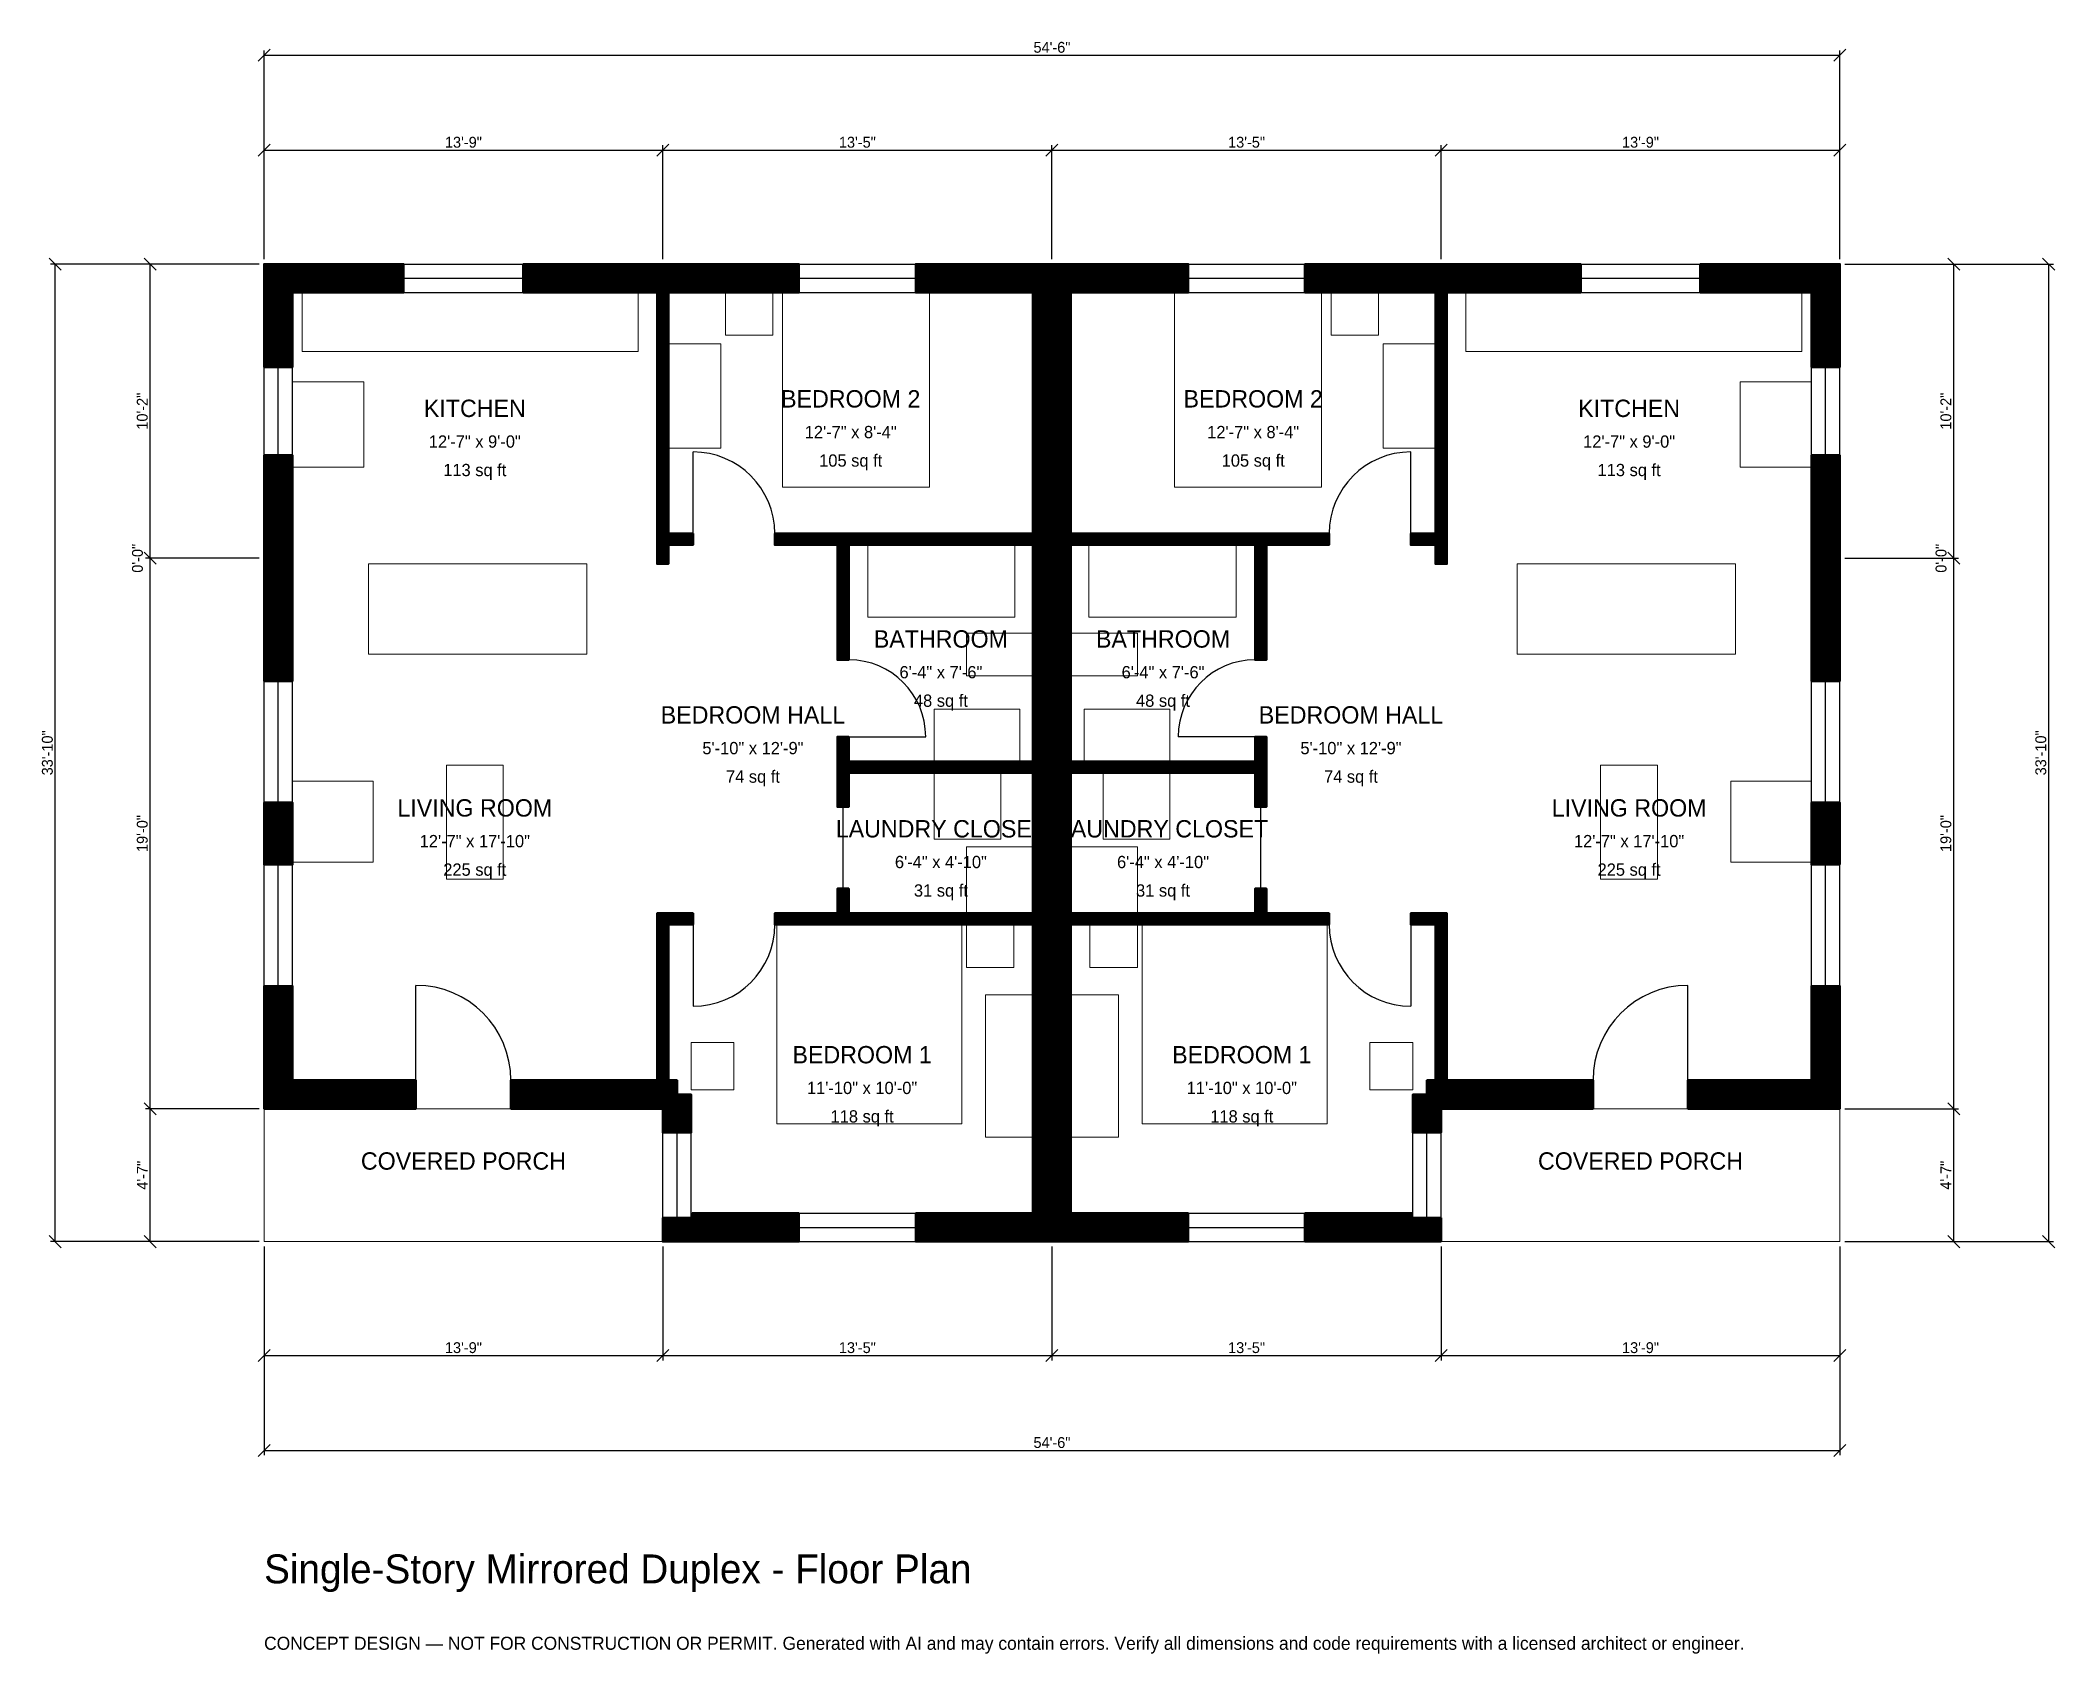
# Model space of a CAD drawing. Header units: inches. Extents: x -93 to 743, y -171 to 498.
import ezdxf
from ezdxf.enums import TextEntityAlignment as Align

# ---------------------------------------------------------------- set-up
doc = ezdxf.new("R2010")
doc.units = ezdxf.units.IN
doc.header["$MEASUREMENT"] = 0
doc.linetypes.add('DASHED', pattern=[0.6, 0.5, -0.1])
for name, color, linetype, lineweight in [('A-ANNO-DIMS', 1, 'Continuous', 13), ('A-ANNO-TEXT', 7, 'Continuous', 18), ('A-AREA-IDEN', 7, 'Continuous', 18), ('A-DOOR', 2, 'Continuous', 25), ('A-FLOR-FIXT', 9, 'Continuous', 13), ('A-FURN', 9, 'Continuous', 13), ('A-GLAZ', 4, 'Continuous', 25), ('A-SITE-PAVE', 8, 'Continuous', 13), ('A-WALL', 7, 'Continuous', 50), ('A-WALL-PATT', 8, 'Continuous', 13)]:
    doc.layers.add(name, color=color, linetype=linetype, lineweight=lineweight)
doc.dimstyles.new('PLAN', dxfattribs={"dimtxt": 4.5, "dimasz": 3, "dimexe": 2, "dimexo": 2, "dimgap": 1, "dimtad": 1, "dimdec": 0, "dimlunit": 4, "dimtsz": 2.5, "dimcen": 2.5, "dimclrd": 1, "dimclre": 1, "dimazin": 3, "dimtfac": 1, "dimtmove": 0, "dimatfit": 3})

msp = doc.modelspace()

# ---------------------------------------------------------------- hatches: boundary and pattern name
at = {"layer": 'A-WALL-PATT'}
h = msp.add_hatch(dxfattribs=at)
h.set_pattern_fill('ANSI31', color=8, scale=0.8)
h.paths.add_polyline_path([(165.3543, 0), (165.3543, 9.8425), (177.5591, 9.8425), (177.5591, 11.811), (221.8504, 11.811), (221.8504, 0), (177.1654, 0), (177.1654, 0), (165.3543, 0), (165.3543, 0), (165.3543, 0)])
h.paths.add_polyline_path([(165.3543, 52.7559), (165.3543, 52.7559), (165.3543, 55.1181), (162.9921, 55.1181), (162.9921, 55.1181), (102.3622, 55.1181), (102.3622, 66.9291), (162.9921, 66.9291), (162.9921, 131.4961), (162.9921, 136.2205), (167.7165, 136.2205), (177.9528, 136.2205), (177.9528, 131.4961), (167.7165, 131.4961), (167.7165, 66.9291), (171.2598, 66.9291), (171.2598, 61.0236), (177.1654, 61.0236), (177.1654, 45.2756), (165.3543, 45.2756), (165.3543, 52.7559)])
h.paths.add_polyline_path([(11.811, 55.1181), (11.811, 55.1181), (0, 55.1181), (0, 55.1181), (0, 55.1181), (0, 66.9291), (0, 66.9291), (0, 106.0367), (11.811, 106.0367), (11.811, 66.9291), (62.9921, 66.9291), (62.9921, 55.1181), (11.811, 55.1181)])
h.paths.add_polyline_path([(0, 182.1522), (11.811, 182.1522), (11.811, 156.4304), (0, 156.4304), (0, 182.1522)])
h.paths.add_polyline_path([(0, 277.5591), (0, 289.3701), (0, 326.1811), (11.811, 326.1811), (11.811, 289.3701), (11.811, 277.5591), (11.811, 232.5459), (0, 232.5459), (0, 277.5591)])
h.paths.add_polyline_path([(0, 393.7008), (0, 393.7008), (0, 405.5118), (0, 405.5118), (0, 405.5118), (11.811, 405.5118), (11.811, 405.5118), (57.874, 405.5118), (57.874, 393.7008), (11.811, 393.7008), (11.811, 362.7953), (0, 362.7953), (0, 393.7008)])
h.paths.add_polyline_path([(159.4488, 405.5118), (162.9921, 405.5118), (162.9921, 405.5118), (167.7165, 405.5118), (167.7165, 405.5118), (171.2598, 405.5118), (221.8504, 405.5118), (221.8504, 393.7008), (171.2598, 393.7008), (167.7165, 393.7008), (167.7165, 293.7008), (177.9528, 293.7008), (177.9528, 288.9764), (167.7165, 288.9764), (167.7165, 281.1024), (162.9921, 281.1024), (162.9921, 288.9764), (162.9921, 293.7008), (162.9921, 393.7008), (159.4488, 393.7008), (107.4803, 393.7008), (107.4803, 405.5118), (159.4488, 405.5118)])
h.paths.add_polyline_path([(318.8976, 405.5118), (318.8976, 405.5118), (334.6457, 405.5118), (334.6457, 405.5118), (383.2677, 405.5118), (383.2677, 393.7008), (334.6457, 393.7008), (334.6457, 295.2756), (334.6457, 293.7008), (411.0236, 293.7008), (415.748, 293.7008), (441.7323, 293.7008), (441.7323, 288.9764), (415.748, 288.9764), (415.748, 241.3386), (411.0236, 241.3386), (411.0236, 288.9764), (334.6457, 288.9764), (334.6457, 287.4016), (334.6457, 200.7874), (334.6457, 199.2126), (411.0236, 199.2126), (411.0236, 209.4488), (415.748, 209.4488), (415.748, 199.2126), (415.748, 194.4882), (415.748, 180.315), (411.0236, 180.315), (411.0236, 194.4882), (334.6457, 194.4882), (334.6457, 192.9134), (334.6457, 137.7953), (334.6457, 136.2205), (411.0236, 136.2205), (411.0236, 146.4567), (415.748, 146.4567), (415.748, 136.2205), (441.7323, 136.2205), (441.7323, 131.4961), (415.748, 131.4961), (411.0236, 131.4961), (334.6457, 131.4961), (334.6457, 129.9213), (334.6457, 11.811), (383.2677, 11.811), (383.2677, 0), (334.6457, 0), (334.6457, 0), (318.8976, 0), (318.8976, 0), (270.2756, 0), (270.2756, 11.811), (318.8976, 11.811), (318.8976, 129.9213), (318.8976, 131.4961), (242.5197, 131.4961), (237.7953, 131.4961), (211.811, 131.4961), (211.811, 136.2205), (237.7953, 136.2205), (237.7953, 146.4567), (242.5197, 146.4567), (242.5197, 136.2205), (318.8976, 136.2205), (318.8976, 137.7953), (318.8976, 192.9134), (318.8976, 194.4882), (242.5197, 194.4882), (242.5197, 180.315), (237.7953, 180.315), (237.7953, 194.4882), (237.7953, 199.2126), (237.7953, 209.4488), (242.5197, 209.4488), (242.5197, 199.2126), (318.8976, 199.2126), (318.8976, 200.7874), (318.8976, 287.4016), (318.8976, 288.9764), (242.5197, 288.9764), (242.5197, 241.3386), (237.7953, 241.3386), (237.7953, 288.9764), (211.811, 288.9764), (211.811, 293.7008), (237.7953, 293.7008), (242.5197, 293.7008), (318.8976, 293.7008), (318.8976, 295.2756), (318.8976, 393.7008), (270.2756, 393.7008), (270.2756, 405.5118), (318.8976, 405.5118)])
h.paths.add_polyline_path([(482.2835, 405.5118), (485.8268, 405.5118), (485.8268, 405.5118), (490.5512, 405.5118), (490.5512, 405.5118), (494.0945, 405.5118), (546.063, 405.5118), (546.063, 393.7008), (494.0945, 393.7008), (490.5512, 393.7008), (490.5512, 293.7008), (490.5512, 288.9764), (490.5512, 281.1024), (485.8268, 281.1024), (485.8268, 288.9764), (475.5906, 288.9764), (475.5906, 293.7008), (485.8268, 293.7008), (485.8268, 393.7008), (482.2835, 393.7008), (431.6929, 393.7008), (431.6929, 405.5118), (482.2835, 405.5118)])
h.paths.add_polyline_path([(641.7323, 405.5118), (641.7323, 405.5118), (653.5433, 405.5118), (653.5433, 405.5118), (653.5433, 405.5118), (653.5433, 393.7008), (653.5433, 393.7008), (653.5433, 362.7953), (641.7323, 362.7953), (641.7323, 393.7008), (595.6693, 393.7008), (595.6693, 405.5118), (641.7323, 405.5118)])
h.paths.add_polyline_path([(653.5433, 289.3701), (653.5433, 277.5591), (653.5433, 232.5459), (641.7323, 232.5459), (641.7323, 277.5591), (641.7323, 289.3701), (641.7323, 326.1811), (653.5433, 326.1811), (653.5433, 289.3701)])
h.paths.add_polyline_path([(653.5433, 156.4304), (641.7323, 156.4304), (641.7323, 182.1522), (653.5433, 182.1522), (653.5433, 156.4304)])
h.paths.add_polyline_path([(653.5433, 66.9291), (653.5433, 66.9291), (653.5433, 55.1181), (653.5433, 55.1181), (653.5433, 55.1181), (641.7323, 55.1181), (641.7323, 55.1181), (590.5512, 55.1181), (590.5512, 66.9291), (641.7323, 66.9291), (641.7323, 106.0367), (653.5433, 106.0367), (653.5433, 66.9291)])
h.paths.add_polyline_path([(490.5512, 55.1181), (490.5512, 55.1181), (488.189, 55.1181), (488.189, 52.7559), (488.189, 52.7559), (488.189, 45.2756), (476.378, 45.2756), (476.378, 61.0236), (482.2835, 61.0236), (482.2835, 66.9291), (485.8268, 66.9291), (485.8268, 131.4961), (475.5906, 131.4961), (475.5906, 136.2205), (485.8268, 136.2205), (490.5512, 136.2205), (490.5512, 131.4961), (490.5512, 66.9291), (551.1811, 66.9291), (551.1811, 55.1181), (490.5512, 55.1181)])
h.paths.add_polyline_path([(488.189, 0), (488.189, 0), (488.189, 0), (476.378, 0), (476.378, 0), (431.6929, 0), (431.6929, 11.811), (475.9843, 11.811), (475.9843, 9.8425), (488.189, 9.8425), (488.189, 0)])

# ---------------------------------------------------------------- linework, layer by layer
at = {"layer": 'A-DOOR'}
for p, q in [((177.9528, 293.7008), (177.9528, 327.5591)), ((475.5906, 293.7008), (475.5906, 327.5591)), ((242.5197, 209.4488), (274.4094, 209.4488)), ((411.0236, 209.4488), (379.1339, 209.4488)), ((240.1575, 146.4567), (240.1575, 180.315)), ((413.3858, 146.4567), (413.3858, 180.315)), ((177.9528, 131.4961), (177.9528, 97.6378)), ((475.5906, 131.4961), (475.5906, 97.6378)), ((62.9921, 66.9291), (62.9921, 106.2992)), ((590.5512, 66.9291), (590.5512, 106.2992))]:
    msp.add_line(p, q, dxfattribs=at)
for centre, radius, start, end in [((177.9528, 293.7008), 33.8583, 0, 90), ((475.5906, 293.7008), 33.8583, 90, 180), ((242.5197, 209.4488), 31.8898, 0, 90), ((411.0236, 209.4488), 31.8898, 90, 180), ((177.9528, 131.4961), 33.8583, 270, 360), ((475.5906, 131.4961), 33.8583, 180, 270), ((62.9921, 66.9291), 39.3701, 0, 90), ((590.5512, 66.9291), 39.3701, 90, 180)]:
    msp.add_arc(centre, radius, start, end, dxfattribs=at)
at = {"layer": 'A-FLOR-FIXT'}
for points in [[(15.748, 369.2913), (155.1181, 369.2913), (155.1181, 393.7008), (15.748, 393.7008)], [(498.4252, 369.2913), (637.7953, 369.2913), (637.7953, 393.7008), (498.4252, 393.7008)], [(250.3937, 259.0551), (311.4173, 259.0551), (311.4173, 288.9764), (250.3937, 288.9764)], [(342.126, 259.0551), (403.1496, 259.0551), (403.1496, 288.9764), (342.126, 288.9764)], [(291.3386, 234.6457), (318.8976, 234.6457), (318.8976, 252.3622), (291.3386, 252.3622)], [(334.6457, 234.6457), (362.2047, 234.6457), (362.2047, 252.3622), (334.6457, 252.3622)], [(277.9528, 199.2126), (313.3858, 199.2126), (313.3858, 220.8661), (277.9528, 220.8661)], [(340.1575, 199.2126), (375.5906, 199.2126), (375.5906, 220.8661), (340.1575, 220.8661)]]:
    msp.add_lwpolyline(points, close=True, dxfattribs=at)
at = {"layer": 'A-FURN'}
for points in [[(191.3386, 375.9843), (211.0236, 375.9843), (211.0236, 393.7008), (191.3386, 393.7008)], [(214.9606, 312.9921), (275.9843, 312.9921), (275.9843, 393.7008), (214.9606, 393.7008)], [(377.5591, 312.9921), (438.5827, 312.9921), (438.5827, 393.7008), (377.5591, 393.7008)], [(442.5197, 375.9843), (462.2047, 375.9843), (462.2047, 393.7008), (442.5197, 393.7008)], [(167.7165, 329.1339), (189.3701, 329.1339), (189.3701, 372.4409), (167.7165, 372.4409)], [(464.1732, 329.1339), (485.8268, 329.1339), (485.8268, 372.4409), (464.1732, 372.4409)], [(11.811, 321.2598), (41.3386, 321.2598), (41.3386, 356.6929), (11.811, 356.6929)], [(612.2047, 321.2598), (641.7323, 321.2598), (641.7323, 356.6929), (612.2047, 356.6929)], [(43.3071, 243.7008), (133.8583, 243.7008), (133.8583, 281.1024), (43.3071, 281.1024)], [(519.685, 243.7008), (610.2362, 243.7008), (610.2362, 281.1024), (519.685, 281.1024)], [(75.5906, 150.3937), (99.2126, 150.3937), (99.2126, 197.6378), (75.5906, 197.6378)], [(277.9528, 166.9291), (305.5118, 166.9291), (305.5118, 194.4882), (277.9528, 194.4882)], [(348.0315, 166.9291), (375.5906, 166.9291), (375.5906, 194.4882), (348.0315, 194.4882)], [(554.3307, 150.3937), (577.9528, 150.3937), (577.9528, 197.6378), (554.3307, 197.6378)], [(11.811, 157.4803), (45.2756, 157.4803), (45.2756, 190.9449), (11.811, 190.9449)], [(608.2677, 157.4803), (641.7323, 157.4803), (641.7323, 190.9449), (608.2677, 190.9449)], [(291.3386, 136.2205), (318.8976, 136.2205), (318.8976, 163.7795), (291.3386, 163.7795)], [(334.6457, 136.2205), (362.2047, 136.2205), (362.2047, 163.7795), (334.6457, 163.7795)], [(212.5984, 48.8189), (289.3701, 48.8189), (289.3701, 131.4961), (212.5984, 131.4961)], [(291.3386, 113.7795), (311.0236, 113.7795), (311.0236, 131.4961), (291.3386, 131.4961)], [(342.5197, 113.7795), (362.2047, 113.7795), (362.2047, 131.4961), (342.5197, 131.4961)], [(364.1732, 48.8189), (440.9449, 48.8189), (440.9449, 131.4961), (364.1732, 131.4961)], [(299.2126, 43.3071), (318.8976, 43.3071), (318.8976, 102.3622), (299.2126, 102.3622)], [(334.6457, 43.3071), (354.3307, 43.3071), (354.3307, 102.3622), (334.6457, 102.3622)], [(177.1654, 62.9921), (194.8819, 62.9921), (194.8819, 82.6772), (177.1654, 82.6772)], [(458.6614, 62.9921), (476.378, 62.9921), (476.378, 82.6772), (458.6614, 82.6772)]]:
    msp.add_lwpolyline(points, close=True, dxfattribs=at)
at = {"layer": 'A-GLAZ'}
for p, q in [((57.874, 405.5118), (107.4803, 405.5118)), ((221.8504, 405.5118), (270.2756, 405.5118)), ((383.2677, 405.5118), (431.6929, 405.5118)), ((546.063, 405.5118), (595.6693, 405.5118)), ((57.874, 399.6063), (107.4803, 399.6063)), ((57.874, 393.7008), (107.4803, 393.7008)), ((221.8504, 399.6063), (270.2756, 399.6063)), ((221.8504, 393.7008), (270.2756, 393.7008)), ((383.2677, 399.6063), (431.6929, 399.6063)), ((383.2677, 393.7008), (431.6929, 393.7008)), ((546.063, 399.6063), (595.6693, 399.6063)), ((546.063, 393.7008), (595.6693, 393.7008)), ((0, 326.1811), (0, 362.7953)), ((5.9055, 326.1811), (5.9055, 362.7953)), ((11.811, 326.1811), (11.811, 362.7953)), ((641.7323, 326.1811), (641.7323, 362.7953)), ((647.6378, 326.1811), (647.6378, 362.7953)), ((653.5433, 326.1811), (653.5433, 362.7953)), ((0, 182.1522), (0, 232.5459)), ((5.9055, 182.1522), (5.9055, 232.5459)), ((11.811, 182.1522), (11.811, 232.5459)), ((641.7323, 182.1522), (641.7323, 232.5459)), ((647.6378, 182.1522), (647.6378, 232.5459)), ((653.5433, 182.1522), (653.5433, 232.5459)), ((0, 106.0367), (0, 156.4304)), ((5.9055, 106.0367), (5.9055, 156.4304)), ((11.811, 106.0367), (11.811, 156.4304)), ((641.7323, 106.0367), (641.7323, 156.4304)), ((647.6378, 106.0367), (647.6378, 156.4304)), ((653.5433, 106.0367), (653.5433, 156.4304)), ((165.3543, 9.8425), (165.3543, 45.2756)), ((171.2598, 9.8425), (171.2598, 45.2756)), ((177.1654, 9.8425), (177.1654, 45.2756)), ((476.378, 9.8425), (476.378, 45.2756)), ((482.2835, 9.8425), (482.2835, 45.2756)), ((488.189, 9.8425), (488.189, 45.2756)), ((221.8504, 11.811), (270.2756, 11.811)), ((383.2677, 11.811), (431.6929, 11.811)), ((221.8504, 5.9055), (270.2756, 5.9055)), ((221.8504, 0), (270.2756, 0)), ((383.2677, 5.9055), (431.6929, 5.9055)), ((383.2677, 0), (431.6929, 0))]:
    msp.add_line(p, q, dxfattribs=at)
at = {"layer": 'A-SITE-PAVE', "linetype": 'DASHED'}
for points in [[(0, 0), (165.3543, 0), (165.3543, 55.1181), (0, 55.1181)], [(488.189, 0), (653.5433, 0), (653.5433, 55.1181), (488.189, 55.1181)]]:
    msp.add_lwpolyline(points, close=True, dxfattribs=at)
at = {"layer": 'A-WALL'}
for points in [[(0, 393.7008), (0, 393.7008), (0, 405.5118), (0, 405.5118), (0, 405.5118), (11.811, 405.5118), (11.811, 405.5118), (57.874, 405.5118), (57.874, 393.7008), (11.811, 393.7008), (11.811, 362.7953), (0, 362.7953), (0, 393.7008)], [(159.4488, 405.5118), (162.9921, 405.5118), (162.9921, 405.5118), (167.7165, 405.5118), (167.7165, 405.5118), (171.2598, 405.5118), (221.8504, 405.5118), (221.8504, 393.7008), (171.2598, 393.7008), (167.7165, 393.7008), (167.7165, 293.7008), (177.9528, 293.7008), (177.9528, 288.9764), (167.7165, 288.9764), (167.7165, 281.1024), (162.9921, 281.1024), (162.9921, 288.9764), (162.9921, 293.7008), (162.9921, 393.7008), (159.4488, 393.7008), (107.4803, 393.7008), (107.4803, 405.5118), (159.4488, 405.5118)], [(318.8976, 405.5118), (318.8976, 405.5118), (334.6457, 405.5118), (334.6457, 405.5118), (383.2677, 405.5118), (383.2677, 393.7008), (334.6457, 393.7008), (334.6457, 295.2756), (334.6457, 293.7008), (411.0236, 293.7008), (415.748, 293.7008), (441.7323, 293.7008), (441.7323, 288.9764), (415.748, 288.9764), (415.748, 241.3386), (411.0236, 241.3386), (411.0236, 288.9764), (334.6457, 288.9764), (334.6457, 287.4016), (334.6457, 200.7874), (334.6457, 199.2126), (411.0236, 199.2126), (411.0236, 209.4488), (415.748, 209.4488), (415.748, 199.2126), (415.748, 194.4882), (415.748, 180.315), (411.0236, 180.315), (411.0236, 194.4882), (334.6457, 194.4882), (334.6457, 192.9134), (334.6457, 137.7953), (334.6457, 136.2205), (411.0236, 136.2205), (411.0236, 146.4567), (415.748, 146.4567), (415.748, 136.2205), (441.7323, 136.2205), (441.7323, 131.4961), (415.748, 131.4961), (411.0236, 131.4961), (334.6457, 131.4961), (334.6457, 129.9213), (334.6457, 11.811), (383.2677, 11.811), (383.2677, 0), (334.6457, 0), (334.6457, 0), (318.8976, 0), (318.8976, 0), (270.2756, 0), (270.2756, 11.811), (318.8976, 11.811), (318.8976, 129.9213), (318.8976, 131.4961), (242.5197, 131.4961), (237.7953, 131.4961), (211.811, 131.4961), (211.811, 136.2205), (237.7953, 136.2205), (237.7953, 146.4567), (242.5197, 146.4567), (242.5197, 136.2205), (318.8976, 136.2205), (318.8976, 137.7953), (318.8976, 192.9134), (318.8976, 194.4882), (242.5197, 194.4882), (242.5197, 180.315), (237.7953, 180.315), (237.7953, 194.4882), (237.7953, 199.2126), (237.7953, 209.4488), (242.5197, 209.4488), (242.5197, 199.2126), (318.8976, 199.2126), (318.8976, 200.7874), (318.8976, 287.4016), (318.8976, 288.9764), (242.5197, 288.9764), (242.5197, 241.3386), (237.7953, 241.3386), (237.7953, 288.9764), (211.811, 288.9764), (211.811, 293.7008), (237.7953, 293.7008), (242.5197, 293.7008), (318.8976, 293.7008), (318.8976, 295.2756), (318.8976, 393.7008), (270.2756, 393.7008), (270.2756, 405.5118), (318.8976, 405.5118)], [(482.2835, 405.5118), (485.8268, 405.5118), (485.8268, 405.5118), (490.5512, 405.5118), (490.5512, 405.5118), (494.0945, 405.5118), (546.063, 405.5118), (546.063, 393.7008), (494.0945, 393.7008), (490.5512, 393.7008), (490.5512, 293.7008), (490.5512, 288.9764), (490.5512, 281.1024), (485.8268, 281.1024), (485.8268, 288.9764), (475.5906, 288.9764), (475.5906, 293.7008), (485.8268, 293.7008), (485.8268, 393.7008), (482.2835, 393.7008), (431.6929, 393.7008), (431.6929, 405.5118), (482.2835, 405.5118)], [(641.7323, 405.5118), (641.7323, 405.5118), (653.5433, 405.5118), (653.5433, 405.5118), (653.5433, 405.5118), (653.5433, 393.7008), (653.5433, 393.7008), (653.5433, 362.7953), (641.7323, 362.7953), (641.7323, 393.7008), (595.6693, 393.7008), (595.6693, 405.5118), (641.7323, 405.5118)], [(0, 277.5591), (0, 289.3701), (0, 326.1811), (11.811, 326.1811), (11.811, 289.3701), (11.811, 277.5591), (11.811, 232.5459), (0, 232.5459), (0, 277.5591)], [(653.5433, 289.3701), (653.5433, 277.5591), (653.5433, 232.5459), (641.7323, 232.5459), (641.7323, 277.5591), (641.7323, 289.3701), (641.7323, 326.1811), (653.5433, 326.1811), (653.5433, 289.3701)], [(0, 182.1522), (11.811, 182.1522), (11.811, 156.4304), (0, 156.4304), (0, 182.1522)], [(653.5433, 156.4304), (641.7323, 156.4304), (641.7323, 182.1522), (653.5433, 182.1522), (653.5433, 156.4304)], [(165.3543, 52.7559), (165.3543, 52.7559), (165.3543, 55.1181), (162.9921, 55.1181), (162.9921, 55.1181), (102.3622, 55.1181), (102.3622, 66.9291), (162.9921, 66.9291), (162.9921, 131.4961), (162.9921, 136.2205), (167.7165, 136.2205), (177.9528, 136.2205), (177.9528, 131.4961), (167.7165, 131.4961), (167.7165, 66.9291), (171.2598, 66.9291), (171.2598, 61.0236), (177.1654, 61.0236), (177.1654, 45.2756), (165.3543, 45.2756), (165.3543, 52.7559)], [(490.5512, 55.1181), (490.5512, 55.1181), (488.189, 55.1181), (488.189, 52.7559), (488.189, 52.7559), (488.189, 45.2756), (476.378, 45.2756), (476.378, 61.0236), (482.2835, 61.0236), (482.2835, 66.9291), (485.8268, 66.9291), (485.8268, 131.4961), (475.5906, 131.4961), (475.5906, 136.2205), (485.8268, 136.2205), (490.5512, 136.2205), (490.5512, 131.4961), (490.5512, 66.9291), (551.1811, 66.9291), (551.1811, 55.1181), (490.5512, 55.1181)], [(11.811, 55.1181), (11.811, 55.1181), (0, 55.1181), (0, 55.1181), (0, 55.1181), (0, 66.9291), (0, 66.9291), (0, 106.0367), (11.811, 106.0367), (11.811, 66.9291), (62.9921, 66.9291), (62.9921, 55.1181), (11.811, 55.1181)], [(653.5433, 66.9291), (653.5433, 66.9291), (653.5433, 55.1181), (653.5433, 55.1181), (653.5433, 55.1181), (641.7323, 55.1181), (641.7323, 55.1181), (590.5512, 55.1181), (590.5512, 66.9291), (641.7323, 66.9291), (641.7323, 106.0367), (653.5433, 106.0367), (653.5433, 66.9291)], [(165.3543, 0), (165.3543, 9.8425), (177.5591, 9.8425), (177.5591, 11.811), (221.8504, 11.811), (221.8504, 0), (177.1654, 0), (177.1654, 0), (165.3543, 0), (165.3543, 0), (165.3543, 0)], [(488.189, 0), (488.189, 0), (488.189, 0), (476.378, 0), (476.378, 0), (431.6929, 0), (431.6929, 11.811), (475.9843, 11.811), (475.9843, 9.8425), (488.189, 9.8425), (488.189, 0)]]:
    msp.add_lwpolyline(points, close=True, dxfattribs=at)

# ---------------------------------------------------------------- texts
at = {"layer": 'A-ANNO-TEXT'}
for s, height, p in [('Single-Story Mirrored Duplex - Floor Plan', 12, (0, -141.7323)), ('CONCEPT DESIGN — NOT FOR CONSTRUCTION OR PERMIT. Generated with AI and may contain errors. Verify all dimensions and code requirements with a licensed architect or engineer.', 5.4, (0, -169.2913))]:
    msp.add_text(s, height=height, dxfattribs=at).set_placement(p)
at = {"layer": 'A-AREA-IDEN'}
for s, height, p in [('BEDROOM 2', 7.2, (243.3071, 349.6063)), ('BEDROOM 2', 7.2, (410.2362, 349.6063)), ('KITCHEN', 7.2, (87.4016, 345.6693)), ('KITCHEN', 7.2, (566.1417, 345.6693)), ('12\'-7" x 9\'-0"', 5.1, (87.4016, 331.8898)), ('12\'-7" x 8\'-4"', 5.1, (243.3071, 335.8268)), ('12\'-7" x 8\'-4"', 5.1, (410.2362, 335.8268)), ('12\'-7" x 9\'-0"', 5.1, (566.1417, 331.8898)), ('105 sq ft', 5.1, (243.3071, 324.0157)), ('105 sq ft', 5.1, (410.2362, 324.0157)), ('113 sq ft', 5.1, (87.4016, 320.0787)), ('113 sq ft', 5.1, (566.1417, 320.0787)), ('BATHROOM', 7.2, (280.7087, 250)), ('BATHROOM', 7.2, (372.8346, 250)), ('6\'-4" x 7\'-6"', 5.1, (280.7087, 236.2205)), ('6\'-4" x 7\'-6"', 5.1, (372.8346, 236.2205)), ('48 sq ft', 5.1, (280.7087, 224.4094)), ('48 sq ft', 5.1, (372.8346, 224.4094)), ('BEDROOM HALL', 7.2, (202.7559, 218.5039)), ('BEDROOM HALL', 7.2, (450.7874, 218.5039)), ('5\'-10" x 12\'-9"', 5.1, (202.7559, 204.7244)), ('5\'-10" x 12\'-9"', 5.1, (450.7874, 204.7244)), ('74 sq ft', 5.1, (202.7559, 192.9134)), ('74 sq ft', 5.1, (450.7874, 192.9134)), ('LIVING ROOM', 7.2, (87.4016, 179.9213)), ('LIVING ROOM', 7.2, (566.1417, 179.9213)), ('12\'-7" x 17\'-10"', 5.1, (87.4016, 166.1417)), ('LAUNDRY CLOSET', 7.2, (280.7087, 171.2598)), ('LAUNDRY CLOSET', 7.2, (372.8346, 171.2598)), ('12\'-7" x 17\'-10"', 5.1, (566.1417, 166.1417)), ('6\'-4" x 4\'-10"', 5.1, (280.7087, 157.4803)), ('6\'-4" x 4\'-10"', 5.1, (372.8346, 157.4803)), ('225 sq ft', 5.1, (87.4016, 154.3307)), ('225 sq ft', 5.1, (566.1417, 154.3307)), ('31 sq ft', 5.1, (280.7087, 145.6693)), ('31 sq ft', 5.1, (372.8346, 145.6693)), ('BEDROOM 1', 7.2, (248.0315, 77.5591)), ('BEDROOM 1', 7.2, (405.5118, 77.5591)), ('11\'-10" x 10\'-0"', 5.1, (248.0315, 63.7795)), ('11\'-10" x 10\'-0"', 5.1, (405.5118, 63.7795)), ('118 sq ft', 5.1, (248.0315, 51.9685)), ('118 sq ft', 5.1, (405.5118, 51.9685)), ('COVERED PORCH', 7.2, (82.6772, 33.4646)), ('COVERED PORCH', 7.2, (570.8661, 33.4646))]:
    msp.add_text(s, height=height, dxfattribs=at).set_placement(p, align=Align.MIDDLE_CENTER)

# ---------------------------------------------------------------- dimensions: what is measured, and where the dimension line sits
at = {"layer": 'A-ANNO-DIMS'}
for base, p1, p2, text in [((0, 492.126), (0, 405.5118), (653.5433, 405.5118), '54\'-6"'), ((0, 452.7559), (0, 405.5118), (165.3543, 405.5118), '13\'-9"'), ((165.3543, 452.7559), (165.3543, 405.5118), (326.7717, 405.5118), '13\'-5"'), ((326.7717, 452.7559), (326.7717, 405.5118), (488.189, 405.5118), '13\'-5"'), ((488.189, 452.7559), (488.189, 405.5118), (653.5433, 405.5118), '13\'-9"'), ((0, -47.2441), (0, 0), (165.3543, 0), '13\'-9"'), ((0, -86.6142), (0, 0), (653.5433, 0), '54\'-6"'), ((165.3543, -47.2441), (165.3543, 0), (326.7717, 0), '13\'-5"'), ((326.7717, -47.2441), (326.7717, 0), (488.189, 0), '13\'-5"'), ((488.189, -47.2441), (488.189, 0), (653.5433, 0), '13\'-9"')]:
    msp.add_linear_dim(base=base, p1=p1, p2=p2, text=text, dimstyle='PLAN', dxfattribs=at).render()
for base, p1, p2, text in [((-86.6142, 0), (0, 0), (0, 405.5118), '33\'-10"'), ((-47.2441, 283.4646), (0, 283.4646), (0, 405.5118), '10\'-2"'), ((700.7874, 283.4646), (653.5433, 283.4646), (653.5433, 405.5118), '10\'-2"'), ((740.1575, 0), (653.5433, 0), (653.5433, 405.5118), '33\'-10"'), ((-47.2441, 283.4646), (0, 283.4646), (0, 283.4646), '0\'-0"'), ((-47.2441, 55.1181), (0, 55.1181), (0, 283.4646), '19\'-0"'), ((700.7874, 283.4646), (653.5433, 283.4646), (653.5433, 283.4646), '0\'-0"'), ((700.7874, 55.1181), (653.5433, 55.1181), (653.5433, 283.4646), '19\'-0"'), ((-47.2441, 0), (0, 0), (0, 55.1181), '4\'-7"'), ((700.7874, 0), (653.5433, 0), (653.5433, 55.1181), '4\'-7"')]:
    msp.add_linear_dim(base=base, p1=p1, p2=p2, angle=90, text=text, dimstyle='PLAN', dxfattribs=at).render()

doc.saveas('drawing.dxf')
